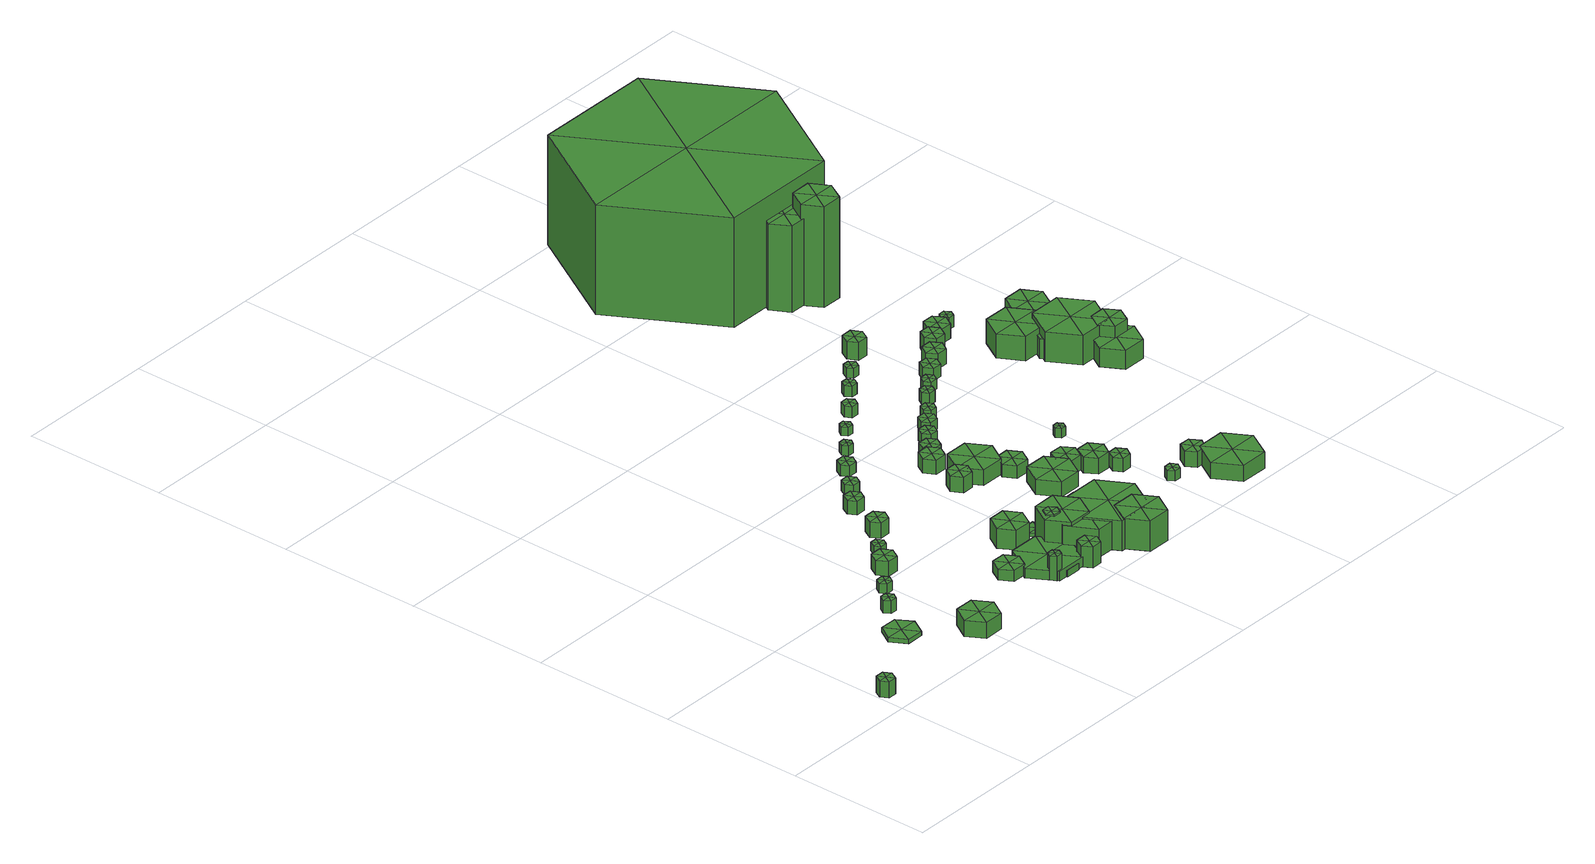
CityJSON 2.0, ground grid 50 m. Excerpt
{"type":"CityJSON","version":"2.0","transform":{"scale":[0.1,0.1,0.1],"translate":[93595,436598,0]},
"CityObjects":{
"tree1":{"type":"SolitaryVegetationObject","attributes":{"Point Count":1112,"Average Intensity":0,"Average Number of Returns":3.31},"geometry":[{"type":"MultiSurface","lod":"1","boundaries":[[[0,1,2]],[[0,2,3]],[[0,3,4]],[[0,4,5]],[[0,5,6]],[[0,6,1]],[[1,7,8,2]],[[2,8,9,3]],[[3,9,10,4]],[[4,10,11,5]],[[5,11,12,6]],[[6,12,7,1]],[[13,8,7]],[[13,9,8]],[[13,10,9]],[[13,11,10]],[[13,12,11]],[[13,7,12]]]}]},
"tree2":{"type":"SolitaryVegetationObject","attributes":{"Point Count":67,"Average Intensity":0,"Average Number of Returns":1.93},"geometry":[{"type":"MultiSurface","lod":"1","boundaries":[[[14,15,16]],[[14,16,17]],[[14,17,18]],[[14,18,19]],[[14,19,20]],[[14,20,15]],[[15,21,22,16]],[[16,22,23,17]],[[17,23,24,18]],[[18,24,25,19]],[[19,25,26,20]],[[20,26,21,15]],[[27,22,21]],[[27,23,22]],[[27,24,23]],[[27,25,24]],[[27,26,25]],[[27,21,26]]]}]},
"tree3":{"type":"SolitaryVegetationObject","attributes":{"Point Count":497,"Average Intensity":0,"Average Number of Returns":3.85},"geometry":[{"type":"MultiSurface","lod":"1","boundaries":[[[28,29,30]],[[28,30,31]],[[28,31,32]],[[28,32,33]],[[28,33,34]],[[28,34,29]],[[29,35,36,30]],[[30,36,37,31]],[[31,37,38,32]],[[32,38,39,33]],[[33,39,40,34]],[[34,40,35,29]],[[41,36,35]],[[41,37,36]],[[41,38,37]],[[41,39,38]],[[41,40,39]],[[41,35,40]]]}]},
"tree4":{"type":"SolitaryVegetationObject","attributes":{"Point Count":2396,"Average Intensity":0,"Average Number of Returns":3.2},"geometry":[{"type":"MultiSurface","lod":"1","boundaries":[[[42,43,44]],[[42,44,45]],[[42,45,46]],[[42,46,47]],[[42,47,48]],[[42,48,43]],[[43,49,50,44]],[[44,50,51,45]],[[45,51,52,46]],[[46,52,53,47]],[[47,53,54,48]],[[48,54,49,43]],[[55,50,49]],[[55,51,50]],[[55,52,51]],[[55,53,52]],[[55,54,53]],[[55,49,54]]]}]},
"tree5":{"type":"SolitaryVegetationObject","attributes":{"Point Count":459,"Average Intensity":0,"Average Number of Returns":3.9},"geometry":[{"type":"MultiSurface","lod":"1","boundaries":[[[56,57,58]],[[56,58,59]],[[56,59,60]],[[56,60,61]],[[56,61,62]],[[56,62,57]],[[57,63,64,58]],[[58,64,65,59]],[[59,65,66,60]],[[60,66,67,61]],[[61,67,68,62]],[[62,68,63,57]],[[69,64,63]],[[69,65,64]],[[69,66,65]],[[69,67,66]],[[69,68,67]],[[69,63,68]]]}]},
"tree6":{"type":"SolitaryVegetationObject","attributes":{"Point Count":1476,"Average Intensity":0,"Average Number of Returns":3.89},"geometry":[{"type":"MultiSurface","lod":"1","boundaries":[[[70,71,72]],[[70,72,73]],[[70,73,74]],[[70,74,75]],[[70,75,76]],[[70,76,71]],[[71,77,78,72]],[[72,78,79,73]],[[73,79,80,74]],[[74,80,81,75]],[[75,81,82,76]],[[76,82,77,71]],[[83,78,77]],[[83,79,78]],[[83,80,79]],[[83,81,80]],[[83,82,81]],[[83,77,82]]]}]},
"tree7":{"type":"SolitaryVegetationObject","attributes":{"Point Count":350,"Average Intensity":0,"Average Number of Returns":3.89},"geometry":[{"type":"MultiSurface","lod":"1","boundaries":[[[84,85,86]],[[84,86,87]],[[84,87,88]],[[84,88,89]],[[84,89,90]],[[84,90,85]],[[85,91,92,86]],[[86,92,93,87]],[[87,93,94,88]],[[88,94,95,89]],[[89,95,96,90]],[[90,96,91,85]],[[97,92,91]],[[97,93,92]],[[97,94,93]],[[97,95,94]],[[97,96,95]],[[97,91,96]]]}]},
"tree8":{"type":"SolitaryVegetationObject","attributes":{"Point Count":656,"Average Intensity":0,"Average Number of Returns":1.56},"geometry":[{"type":"MultiSurface","lod":"1","boundaries":[[[98,99,100]],[[98,100,101]],[[98,101,102]],[[98,102,103]],[[98,103,104]],[[98,104,99]],[[99,105,106,100]],[[100,106,107,101]],[[101,107,108,102]],[[102,108,109,103]],[[103,109,110,104]],[[104,110,105,99]],[[111,106,105]],[[111,107,106]],[[111,108,107]],[[111,109,108]],[[111,110,109]],[[111,105,110]]]}]},
"tree9":{"type":"SolitaryVegetationObject","attributes":{"Point Count":64,"Average Intensity":0,"Average Number of Returns":2.29},"geometry":[{"type":"MultiSurface","lod":"1","boundaries":[[[112,113,114]],[[112,114,115]],[[112,115,116]],[[112,116,117]],[[112,117,118]],[[112,118,113]],[[113,119,120,114]],[[114,120,121,115]],[[115,121,122,116]],[[116,122,123,117]],[[117,123,124,118]],[[118,124,119,113]],[[125,120,119]],[[125,121,120]],[[125,122,121]],[[125,123,122]],[[125,124,123]],[[125,119,124]]]}]},
"tree10":{"type":"SolitaryVegetationObject","attributes":{"Point Count":1413,"Average Intensity":0,"Average Number of Returns":4.43},"geometry":[{"type":"MultiSurface","lod":"1","boundaries":[[[126,127,128]],[[126,128,129]],[[126,129,130]],[[126,130,131]],[[126,131,132]],[[126,132,127]],[[127,133,134,128]],[[128,134,135,129]],[[129,135,136,130]],[[130,136,137,131]],[[131,137,138,132]],[[132,138,133,127]],[[139,134,133]],[[139,135,134]],[[139,136,135]],[[139,137,136]],[[139,138,137]],[[139,133,138]]]}]},
"tree11":{"type":"SolitaryVegetationObject","attributes":{"Point Count":411,"Average Intensity":0,"Average Number of Returns":2.64},"geometry":[{"type":"MultiSurface","lod":"1","boundaries":[[[140,141,142]],[[140,142,143]],[[140,143,144]],[[140,144,145]],[[140,145,146]],[[140,146,141]],[[141,147,148,142]],[[142,148,149,143]],[[143,149,150,144]],[[144,150,151,145]],[[145,151,152,146]],[[146,152,147,141]],[[153,148,147]],[[153,149,148]],[[153,150,149]],[[153,151,150]],[[153,152,151]],[[153,147,152]]]}]},
"tree12":{"type":"SolitaryVegetationObject","attributes":{"Point Count":3363,"Average Intensity":0,"Average Number of Returns":2.24},"geometry":[{"type":"MultiSurface","lod":"1","boundaries":[[[154,155,156]],[[154,156,157]],[[154,157,158]],[[154,158,159]],[[154,159,160]],[[154,160,155]],[[155,161,162,156]],[[156,162,163,157]],[[157,163,164,158]],[[158,164,165,159]],[[159,165,166,160]],[[160,166,161,155]],[[167,162,161]],[[167,163,162]],[[167,164,163]],[[167,165,164]],[[167,166,165]],[[167,161,166]]]}]},
"tree13":{"type":"SolitaryVegetationObject","attributes":{"Point Count":1049,"Average Intensity":0,"Average Number of Returns":4.39},"geometry":[{"type":"MultiSurface","lod":"1","boundaries":[[[168,169,170]],[[168,170,171]],[[168,171,172]],[[168,172,173]],[[168,173,174]],[[168,174,169]],[[169,175,176,170]],[[170,176,177,171]],[[171,177,178,172]],[[172,178,179,173]],[[173,179,180,174]],[[174,180,175,169]],[[181,176,175]],[[181,177,176]],[[181,178,177]],[[181,179,178]],[[181,180,179]],[[181,175,180]]]}]},
"tree14":{"type":"SolitaryVegetationObject","attributes":{"Point Count":719,"Average Intensity":0,"Average Number of Returns":3.58},"geometry":[{"type":"MultiSurface","lod":"1","boundaries":[[[182,183,184]],[[182,184,185]],[[182,185,186]],[[182,186,187]],[[182,187,188]],[[182,188,183]],[[183,189,190,184]],[[184,190,191,185]],[[185,191,192,186]],[[186,192,193,187]],[[187,193,194,188]],[[188,194,189,183]],[[195,190,189]],[[195,191,190]],[[195,192,191]],[[195,193,192]],[[195,194,193]],[[195,189,194]]]}]},
"tree15":{"type":"SolitaryVegetationObject","attributes":{"Point Count":662,"Average Intensity":0,"Average Number of Returns":3.85},"geometry":[{"type":"MultiSurface","lod":"1","boundaries":[[[196,197,198]],[[196,198,199]],[[196,199,200]],[[196,200,201]],[[196,201,202]],[[196,202,197]],[[197,203,204,198]],[[198,204,205,199]],[[199,205,206,200]],[[200,206,207,201]],[[201,207,208,202]],[[202,208,203,197]],[[209,204,203]],[[209,205,204]],[[209,206,205]],[[209,207,206]],[[209,208,207]],[[209,203,208]]]}]},
"tree16":{"type":"SolitaryVegetationObject","attributes":{"Point Count":353,"Average Intensity":0,"Average Number of Returns":3.52},"geometry":[{"type":"MultiSurface","lod":"1","boundaries":[[[210,211,212]],[[210,212,213]],[[210,213,214]],[[210,214,215]],[[210,215,216]],[[210,216,211]],[[211,217,218,212]],[[212,218,219,213]],[[213,219,220,214]],[[214,220,221,215]],[[215,221,222,216]],[[216,222,217,211]],[[223,218,217]],[[223,219,218]],[[223,220,219]],[[223,221,220]],[[223,222,221]],[[223,217,222]]]}]},
"tree17":{"type":"SolitaryVegetationObject","attributes":{"Point Count":1168,"Average Intensity":0,"Average Number of Returns":3.65},"geometry":[{"type":"MultiSurface","lod":"1","boundaries":[[[224,225,226]],[[224,226,227]],[[224,227,228]],[[224,228,229]],[[224,229,230]],[[224,230,225]],[[225,231,232,226]],[[226,232,233,227]],[[227,233,234,228]],[[228,234,235,229]],[[229,235,236,230]],[[230,236,231,225]],[[237,232,231]],[[237,233,232]],[[237,234,233]],[[237,235,234]],[[237,236,235]],[[237,231,236]]]}]},
"tree18":{"type":"SolitaryVegetationObject","attributes":{"Point Count":450,"Average Intensity":0,"Average Number of Returns":3.97},"geometry":[{"type":"MultiSurface","lod":"1","boundaries":[[[238,239,240]],[[238,240,241]],[[238,241,242]],[[238,242,243]],[[238,243,244]],[[238,244,239]],[[239,245,246,240]],[[240,246,247,241]],[[241,247,248,242]],[[242,248,249,243]],[[243,249,250,244]],[[244,250,245,239]],[[251,246,245]],[[251,247,246]],[[251,248,247]],[[251,249,248]],[[251,250,249]],[[251,245,250]]]}]},
"tree19":{"type":"SolitaryVegetationObject","attributes":{"Point Count":216,"Average Intensity":0,"Average Number of Returns":3.62},"geometry":[{"type":"MultiSurface","lod":"1","boundaries":[[[252,253,254]],[[252,254,255]],[[252,255,256]],[[252,256,257]],[[252,257,258]],[[252,258,253]],[[253,259,260,254]],[[254,260,261,255]],[[255,261,262,256]],[[256,262,263,257]],[[257,263,264,258]],[[258,264,259,253]],[[265,260,259]],[[265,261,260]],[[265,262,261]],[[265,263,262]],[[265,264,263]],[[265,259,264]]]}]},
"tree20":{"type":"SolitaryVegetationObject","attributes":{"Point Count":6851,"Average Intensity":0,"Average Number of Returns":3.72},"geometry":[{"type":"MultiSurface","lod":"1","boundaries":[[[266,267,268]],[[266,268,269]],[[266,269,270]],[[266,270,271]],[[266,271,272]],[[266,272,267]],[[267,273,274,268]],[[268,274,275,269]],[[269,275,276,270]],[[270,276,277,271]],[[271,277,278,272]],[[272,278,273,267]],[[279,274,273]],[[279,275,274]],[[279,276,275]],[[279,277,276]],[[279,278,277]],[[279,273,278]]]}]},
"tree21":{"type":"SolitaryVegetationObject","attributes":{"Point Count":492,"Average Intensity":0,"Average Number of Returns":3.77},"geometry":[{"type":"MultiSurface","lod":"1","boundaries":[[[280,281,282]],[[280,282,283]],[[280,283,284]],[[280,284,285]],[[280,285,286]],[[280,286,281]],[[281,287,288,282]],[[282,288,289,283]],[[283,289,290,284]],[[284,290,291,285]],[[285,291,292,286]],[[286,292,287,281]],[[293,288,287]],[[293,289,288]],[[293,290,289]],[[293,291,290]],[[293,292,291]],[[293,287,292]]]}]},
"tree22":{"type":"SolitaryVegetationObject","attributes":{"Point Count":7555,"Average Intensity":0,"Average Number of Returns":3.65},"geometry":[{"type":"MultiSurface","lod":"1","boundaries":[[[294,295,296]],[[294,296,297]],[[294,297,298]],[[294,298,299]],[[294,299,300]],[[294,300,295]],[[295,301,302,296]],[[296,302,303,297]],[[297,303,304,298]],[[298,304,305,299]],[[299,305,306,300]],[[300,306,301,295]],[[307,302,301]],[[307,303,302]],[[307,304,303]],[[307,305,304]],[[307,306,305]],[[307,301,306]]]}]},
"tree23":{"type":"SolitaryVegetationObject","attributes":{"Point Count":2879,"Average Intensity":0,"Average Number of Returns":3.68},"geometry":[{"type":"MultiSurface","lod":"1","boundaries":[[[308,309,310]],[[308,310,311]],[[308,311,312]],[[308,312,313]],[[308,313,314]],[[308,314,309]],[[309,315,316,310]],[[310,316,317,311]],[[311,317,318,312]],[[312,318,319,313]],[[313,319,320,314]],[[314,320,315,309]],[[321,316,315]],[[321,317,316]],[[321,318,317]],[[321,319,318]],[[321,320,319]],[[321,315,320]]]}]},
"tree24":{"type":"SolitaryVegetationObject","attributes":{"Point Count":1387,"Average Intensity":0,"Average Number of Returns":4.26},"geometry":[{"type":"MultiSurface","lod":"1","boundaries":[[[322,323,324]],[[322,324,325]],[[322,325,326]],[[322,326,327]],[[322,327,328]],[[322,328,323]],[[323,329,330,324]],[[324,330,331,325]],[[325,331,332,326]],[[326,332,333,327]],[[327,333,334,328]],[[328,334,329,323]],[[335,330,329]],[[335,331,330]],[[335,332,331]],[[335,333,332]],[[335,334,333]],[[335,329,334]]]}]},
"tree25":{"type":"SolitaryVegetationObject","attributes":{"Point Count":787,"Average Intensity":0,"Average Number of Returns":3.22},"geometry":[{"type":"MultiSurface","lod":"1","boundaries":[[[336,337,338]],[[336,338,339]],[[336,339,340]],[[336,340,341]],[[336,341,342]],[[336,342,337]],[[337,343,344,338]],[[338,344,345,339]],[[339,345,346,340]],[[340,346,347,341]],[[341,347,348,342]],[[342,348,343,337]],[[349,344,343]],[[349,345,344]],[[349,346,345]],[[349,347,346]],[[349,348,347]],[[349,343,348]]]}]},
"tree26":{"type":"SolitaryVegetationObject","attributes":{"Point Count":245,"Average Intensity":0,"Average Number of Returns":3.85},"geometry":[{"type":"MultiSurface","lod":"1","boundaries":[[[350,351,352]],[[350,352,353]],[[350,353,354]],[[350,354,355]],[[350,355,356]],[[350,356,351]],[[351,357,358,352]],[[352,358,359,353]],[[353,359,360,354]],[[354,360,361,355]],[[355,361,362,356]],[[356,362,357,351]],[[363,358,357]],[[363,359,358]],[[363,360,359]],[[363,361,360]],[[363,362,361]],[[363,357,362]]]}]},
"tree27":{"type":"SolitaryVegetationObject","attributes":{"Point Count":1218,"Average Intensity":0,"Average Number of Returns":4.29},"geometry":[{"type":"MultiSurface","lod":"1","boundaries":[[[364,365,366]],[[364,366,367]],[[364,367,368]],[[364,368,369]],[[364,369,370]],[[364,370,365]],[[365,371,372,366]],[[366,372,373,367]],[[367,373,374,368]],[[368,374,375,369]],[[369,375,376,370]],[[370,376,371,365]],[[377,372,371]],[[377,373,372]],[[377,374,373]],[[377,375,374]],[[377,376,375]],[[377,371,376]]]}]},
"tree28":{"type":"SolitaryVegetationObject","attributes":{"Point Count":2615,"Average Intensity":0,"Average Number of Returns":4.06},"geometry":[{"type":"MultiSurface","lod":"1","boundaries":[[[378,379,380]],[[378,380,381]],[[378,381,382]],[[378,382,383]],[[378,383,384]],[[378,384,379]],[[379,385,386,380]],[[380,386,387,381]],[[381,387,388,382]],[[382,388,389,383]],[[383,389,390,384]],[[384,390,385,379]],[[391,386,385]],[[391,387,386]],[[391,388,387]],[[391,389,388]],[[391,390,389]],[[391,385,390]]]}]},
"tree29":{"type":"SolitaryVegetationObject","attributes":{"Point Count":2445,"Average Intensity":0,"Average Number of Returns":4.18},"geometry":[{"type":"MultiSurface","lod":"1","boundaries":[[[392,393,394]],[[392,394,395]],[[392,395,396]],[[392,396,397]],[[392,397,398]],[[392,398,393]],[[393,399,400,394]],[[394,400,401,395]],[[395,401,402,396]],[[396,402,403,397]],[[397,403,404,398]],[[398,404,399,393]],[[405,400,399]],[[405,401,400]],[[405,402,401]],[[405,403,402]],[[405,404,403]],[[405,399,404]]]}]},
"tree30":{"type":"SolitaryVegetationObject","attributes":{"Point Count":725,"Average Intensity":0,"Average Number of Returns":4.19},"geometry":[{"type":"MultiSurface","lod":"1","boundaries":[[[406,407,408]],[[406,408,409]],[[406,409,410]],[[406,410,411]],[[406,411,412]],[[406,412,407]],[[407,413,414,408]],[[408,414,415,409]],[[409,415,416,410]],[[410,416,417,411]],[[411,417,418,412]],[[412,418,413,407]],[[419,414,413]],[[419,415,414]],[[419,416,415]],[[419,417,416]],[[419,418,417]],[[419,413,418]]]}]},
"tree31":{"type":"SolitaryVegetationObject","attributes":{"Point Count":1167,"Average Intensity":0,"Average Number of Returns":3.99},"geometry":[{"type":"MultiSurface","lod":"1","boundaries":[[[420,421,422]],[[420,422,423]],[[420,423,424]],[[420,424,425]],[[420,425,426]],[[420,426,421]],[[421,427,428,422]],[[422,428,429,423]],[[423,429,430,424]],[[424,430,431,425]],[[425,431,432,426]],[[426,432,427,421]],[[433,428,427]],[[433,429,428]],[[433,430,429]],[[433,431,430]],[[433,432,431]],[[433,427,432]]]}]},
"tree32":{"type":"SolitaryVegetationObject","attributes":{"Point Count":247,"Average Intensity":0,"Average Number of Returns":3.9},"geometry":[{"type":"MultiSurface","lod":"1","boundaries":[[[434,435,436]],[[434,436,437]],[[434,437,438]],[[434,438,439]],[[434,439,440]],[[434,440,435]],[[435,441,442,436]],[[436,442,443,437]],[[437,443,444,438]],[[438,444,445,439]],[[439,445,446,440]],[[440,446,441,435]],[[447,442,441]],[[447,443,442]],[[447,444,443]],[[447,445,444]],[[447,446,445]],[[447,441,446]]]}]},
"tree33":{"type":"SolitaryVegetationObject","attributes":{"Point Count":470,"Average Intensity":0,"Average Number of Returns":4.21},"geometry":[{"type":"MultiSurface","lod":"1","boundaries":[[[448,449,450]],[[448,450,451]],[[448,451,452]],[[448,452,453]],[[448,453,454]],[[448,454,449]],[[449,455,456,450]],[[450,456,457,451]],[[451,457,458,452]],[[452,458,459,453]],[[453,459,460,454]],[[454,460,455,449]],[[461,456,455]],[[461,457,456]],[[461,458,457]],[[461,459,458]],[[461,460,459]],[[461,455,460]]]}]},
"tree34":{"type":"SolitaryVegetationObject","attributes":{"Point Count":1209,"Average Intensity":0,"Average Number of Returns":3.99},"geometry":[{"type":"MultiSurface","lod":"1","boundaries":[[[462,463,464]],[[462,464,465]],[[462,465,466]],[[462,466,467]],[[462,467,468]],[[462,468,463]],[[463,469,470,464]],[[464,470,471,465]],[[465,471,472,466]],[[466,472,473,467]],[[467,473,474,468]],[[468,474,469,463]],[[475,470,469]],[[475,471,470]],[[475,472,471]],[[475,473,472]],[[475,474,473]],[[475,469,474]]]}]},
"tree35":{"type":"SolitaryVegetationObject","attributes":{"Point Count":293,"Average Intensity":0,"Average Number of Returns":3.76},"geometry":[{"type":"MultiSurface","lod":"1","boundaries":[[[476,477,478]],[[476,478,479]],[[476,479,480]],[[476,480,481]],[[476,481,482]],[[476,482,477]],[[477,483,484,478]],[[478,484,485,479]],[[479,485,486,480]],[[480,486,487,481]],[[481,487,488,482]],[[482,488,483,477]],[[489,484,483]],[[489,485,484]],[[489,486,485]],[[489,487,486]],[[489,488,487]],[[489,483,488]]]}]},
"tree36":{"type":"SolitaryVegetationObject","attributes":{"Point Count":1361,"Average Intensity":0,"Average Number of Returns":4.07},"geometry":[{"type":"MultiSurface","lod":"1","boundaries":[[[490,491,492]],[[490,492,493]],[[490,493,494]],[[490,494,495]],[[490,495,496]],[[490,496,491]],[[491,497,498,492]],[[492,498,499,493]],[[493,499,500,494]],[[494,500,501,495]],[[495,501,502,496]],[[496,502,497,491]],[[503,498,497]],[[503,499,498]],[[503,500,499]],[[503,501,500]],[[503,502,501]],[[503,497,502]]]}]},
"tree37":{"type":"SolitaryVegetationObject","attributes":{"Point Count":350,"Average Intensity":0,"Average Number of Returns":4.05},"geometry":[{"type":"MultiSurface","lod":"1","boundaries":[[[504,505,506]],[[504,506,507]],[[504,507,508]],[[504,508,509]],[[504,509,510]],[[504,510,505]],[[505,511,512,506]],[[506,512,513,507]],[[507,513,514,508]],[[508,514,515,509]],[[509,515,516,510]],[[510,516,511,505]],[[517,512,511]],[[517,513,512]],[[517,514,513]],[[517,515,514]],[[517,516,515]],[[517,511,516]]]}]},
"tree38":{"type":"SolitaryVegetationObject","attributes":{"Point Count":718,"Average Intensity":0,"Average Number of Returns":3.95},"geometry":[{"type":"MultiSurface","lod":"1","boundaries":[[[518,519,520]],[[518,520,521]],[[518,521,522]],[[518,522,523]],[[518,523,524]],[[518,524,519]],[[519,525,526,520]],[[520,526,527,521]],[[521,527,528,522]],[[522,528,529,523]],[[523,529,530,524]],[[524,530,525,519]],[[531,526,525]],[[531,527,526]],[[531,528,527]],[[531,529,528]],[[531,530,529]],[[531,525,530]]]}]},
"tree39":{"type":"SolitaryVegetationObject","attributes":{"Point Count":509,"Average Intensity":0,"Average Number of Returns":3.12},"geometry":[{"type":"MultiSurface","lod":"1","boundaries":[[[532,533,534]],[[532,534,535]],[[532,535,536]],[[532,536,537]],[[532,537,538]],[[532,538,533]],[[533,539,540,534]],[[534,540,541,535]],[[535,541,542,536]],[[536,542,543,537]],[[537,543,544,538]],[[538,544,539,533]],[[545,540,539]],[[545,541,540]],[[545,542,541]],[[545,543,542]],[[545,544,543]],[[545,539,544]]]}]},
"tree40":{"type":"SolitaryVegetationObject","attributes":{"Point Count":260,"Average Intensity":0,"Average Number of Returns":4.21},"geometry":[{"type":"MultiSurface","lod":"1","boundaries":[[[546,547,548]],[[546,548,549]],[[546,549,550]],[[546,550,551]],[[546,551,552]],[[546,552,547]],[[547,553,554,548]],[[548,554,555,549]],[[549,555,556,550]],[[550,556,557,551]],[[551,557,558,552]],[[552,558,553,547]],[[559,554,553]],[[559,555,554]],[[559,556,555]],[[559,557,556]],[[559,558,557]],[[559,553,558]]]}]},
"tree41":{"type":"SolitaryVegetationObject","attributes":{"Point Count":380,"Average Intensity":0,"Average Number of Returns":3.94},"geometry":[{"type":"MultiSurface","lod":"1","boundaries":[[[560,561,562]],[[560,562,563]],[[560,563,564]],[[560,564,565]],[[560,565,566]],[[560,566,561]],[[561,567,568,562]],[[562,568,569,563]],[[563,569,570,564]],[[564,570,571,565]],[[565,571,572,566]],[[566,572,567,561]],[[573,568,567]],[[573,569,568]],[[573,570,569]],[[573,571,570]],[[573,572,571]],[[573,567,572]]]}]},
"tree42":{"type":"SolitaryVegetationObject","attributes":{"Point Count":104,"Average Intensity":0,"Average Number of Returns":3.21},"geometry":[{"type":"MultiSurface","lod":"1","boundaries":[[[574,575,576]],[[574,576,577]],[[574,577,578]],[[574,578,579]],[[574,579,580]],[[574,580,575]],[[575,581,582,576]],[[576,582,583,577]],[[577,583,584,578]],[[578,584,585,579]],[[579,585,586,580]],[[580,586,581,575]],[[587,582,581]],[[587,583,582]],[[587,584,583]],[[587,585,584]],[[587,586,585]],[[587,581,586]]]}]},
"tree43":{"type":"SolitaryVegetationObject","attributes":{"Point Count":339,"Average Intensity":0,"Average Number of Returns":4.21},"geometry":[{"type":"MultiSurface","lod":"1","boundaries":[[[588,589,590]],[[588,590,591]],[[588,591,592]],[[588,592,593]],[[588,593,594]],[[588,594,589]],[[589,595,596,590]],[[590,596,597,591]],[[591,597,598,592]],[[592,598,599,593]],[[593,599,600,594]],[[594,600,595,589]],[[601,596,595]],[[601,597,596]],[[601,598,597]],[[601,599,598]],[[601,600,599]],[[601,595,600]]]}]},
"tree44":{"type":"SolitaryVegetationObject","attributes":{"Point Count":2036,"Average Intensity":0,"Average Number of Returns":3.96},"geometry":[{"type":"MultiSurface","lod":"1","boundaries":[[[602,603,604]],[[602,604,605]],[[602,605,606]],[[602,606,607]],[[602,607,608]],[[602,608,603]],[[603,609,610,604]],[[604,610,611,605]],[[605,611,612,606]],[[606,612,613,607]],[[607,613,614,608]],[[608,614,609,603]],[[615,610,609]],[[615,611,610]],[[615,612,611]],[[615,613,612]],[[615,614,613]],[[615,609,614]]]}]},
"tree45":{"type":"SolitaryVegetationObject","attributes":{"Point Count":8819,"Average Intensity":0,"Average Number of Returns":3.9},"geometry":[{"type":"MultiSurface","lod":"1","boundaries":[[[616,617,618]],[[616,618,619]],[[616,619,620]],[[616,620,621]],[[616,621,622]],[[616,622,617]],[[617,623,624,618]],[[618,624,625,619]],[[619,625,626,620]],[[620,626,627,621]],[[621,627,628,622]],[[622,628,623,617]],[[629,624,623]],[[629,625,624]],[[629,626,625]],[[629,627,626]],[[629,628,627]],[[629,623,628]]]}]},
"tree46":{"type":"SolitaryVegetationObject","attributes":{"Point Count":355,"Average Intensity":0,"Average Number of Returns":3.95},"geometry":[{"type":"MultiSurface","lod":"1","boundaries":[[[630,631,632]],[[630,632,633]],[[630,633,634]],[[630,634,635]],[[630,635,636]],[[630,636,631]],[[631,637,638,632]],[[632,638,639,633]],[[633,639,640,634]],[[634,640,641,635]],[[635,641,642,636]],[[636,642,637,631]],[[643,638,637]],[[643,639,638]],[[643,640,639]],[[643,641,640]],[[643,642,641]],[[643,637,642]]]}]},
"tree47":{"type":"SolitaryVegetationObject","attributes":{"Point Count":313,"Average Intensity":0,"Average Number of Returns":4},"geometry":[{"type":"MultiSurface","lod":"1","boundaries":[[[644,645,646]],[[644,646,647]],[[644,647,648]],[[644,648,649]],[[644,649,650]],[[644,650,645]],[[645,651,652,646]],[[646,652,653,647]],[[647,653,654,648]],[[648,654,655,649]],[[649,655,656,650]],[[650,656,651,645]],[[657,652,651]],[[657,653,652]],[[657,654,653]],[[657,655,654]],[[657,656,655]],[[657,651,656]]]}]},
"tree48":{"type":"SolitaryVegetationObject","attributes":{"Point Count":505,"Average Intensity":0,"Average Number of Returns":4.23},"geometry":[{"type":"MultiSurface","lod":"1","boundaries":[[[658,659,660]],[[658,660,661]],[[658,661,662]],[[658,662,663]],[[658,663,664]],[[658,664,659]],[[659,665,666,660]],[[660,666,667,661]],[[661,667,668,662]],[[662,668,669,663]],[[663,669,670,664]],[[664,670,665,659]],[[671,666,665]],[[671,667,666]],[[671,668,667]],[[671,669,668]],[[671,670,669]],[[671,665,670]]]}]},
"tree49":{"type":"SolitaryVegetationObject","attributes":{"Point Count":1260,"Average Intensity":0,"Average Number of Returns":4.42},"geometry":[{"type":"MultiSurface","lod":"1","boundaries":[[[672,673,674]],[[672,674,675]],[[672,675,676]],[[672,676,677]],[[672,677,678]],[[672,678,673]],[[673,679,680,674]],[[674,680,681,675]],[[675,681,682,676]],[[676,682,683,677]],[[677,683,684,678]],[[678,684,679,673]],[[685,680,679]],[[685,681,680]],[[685,682,681]],[[685,683,682]],[[685,684,683]],[[685,679,684]]]}]},
"tree50":{"type":"SolitaryVegetationObject","attributes":{"Point Count":1112,"Average Intensity":0,"Average Number of Returns":4.14},"geometry":[{"type":"MultiSurface","lod":"1","boundaries":[[[686,687,688]],[[686,688,689]],[[686,689,690]],[[686,690,691]],[[686,691,692]],[[686,692,687]],[[687,693,694,688]],[[688,694,695,689]],[[689,695,696,690]],[[690,696,697,691]],[[691,697,698,692]],[[692,698,693,687]],[[699,694,693]],[[699,695,694]],[[699,696,695]],[[699,697,696]],[[699,698,697]],[[699,693,698]]]}]},
"tree51":{"type":"SolitaryVegetationObject","attributes":{"Point Count":1028,"Average Intensity":0,"Average Number of Returns":4.28},"geometry":[{"type":"MultiSurface","lod":"1","boundaries":[[[700,701,702]],[[700,702,703]],[[700,703,704]],[[700,704,705]],[[700,705,706]],[[700,706,701]],[[701,707,708,702]],[[702,708,709,703]],[[703,709,710,704]],[[704,710,711,705]],[[705,711,712,706]],[[706,712,707,701]],[[713,708,707]],[[713,709,708]],[[713,710,709]],[[713,711,710]],[[713,712,711]],[[713,707,712]]]}]},
"tree52":{"type":"SolitaryVegetationObject","attributes":{"Point Count":1014,"Average Intensity":0,"Average Number of Returns":4.28},"geometry":[{"type":"MultiSurface","lod":"1","boundaries":[[[714,715,716]],[[714,716,717]],[[714,717,718]],[[714,718,719]],[[714,719,720]],[[714,720,715]],[[715,721,722,716]],[[716,722,723,717]],[[717,723,724,718]],[[718,724,725,719]],[[719,725,726,720]],[[720,726,721,715]],[[727,722,721]],[[727,723,722]],[[727,724,723]],[[727,725,724]],[[727,726,725]],[[727,721,726]]]}]},
"tree53":{"type":"SolitaryVegetationObject","attributes":{"Point Count":565,"Average Intensity":0,"Average Number of Returns":2.01},"geometry":[{"type":"MultiSurface","lod":"1","boundaries":[[[728,729,730]],[[728,730,731]],[[728,731,732]],[[728,732,733]],[[728,733,734]],[[728,734,729]],[[729,735,736,730]],[[730,736,737,731]],[[731,737,738,732]],[[732,738,739,733]],[[733,739,740,734]],[[734,740,735,729]],[[741,736,735]],[[741,737,736]],[[741,738,737]],[[741,739,738]],[[741,740,739]],[[741,735,740]]]}]},
"tree54":{"type":"SolitaryVegetationObject","attributes":{"Point Count":5178,"Average Intensity":0,"Average Number of Returns":4.08},"geometry":[{"type":"MultiSurface","lod":"1","boundaries":[[[742,743,744]],[[742,744,745]],[[742,745,746]],[[742,746,747]],[[742,747,748]],[[742,748,743]],[[743,749,750,744]],[[744,750,751,745]],[[745,751,752,746]],[[746,752,753,747]],[[747,753,754,748]],[[748,754,749,743]],[[755,750,749]],[[755,751,750]],[[755,752,751]],[[755,753,752]],[[755,754,753]],[[755,749,754]]]}]},
"tree55":{"type":"SolitaryVegetationObject","attributes":{"Point Count":1042,"Average Intensity":0,"Average Number of Returns":4.3},"geometry":[{"type":"MultiSurface","lod":"1","boundaries":[[[756,757,758]],[[756,758,759]],[[756,759,760]],[[756,760,761]],[[756,761,762]],[[756,762,757]],[[757,763,764,758]],[[758,764,765,759]],[[759,765,766,760]],[[760,766,767,761]],[[761,767,768,762]],[[762,768,763,757]],[[769,764,763]],[[769,765,764]],[[769,766,765]],[[769,767,766]],[[769,768,767]],[[769,763,768]]]}]},
"tree56":{"type":"SolitaryVegetationObject","attributes":{"Point Count":230,"Average Intensity":0,"Average Number of Returns":1.5},"geometry":[{"type":"MultiSurface","lod":"1","boundaries":[[[770,771,772]],[[770,772,773]],[[770,773,774]],[[770,774,775]],[[770,775,776]],[[770,776,771]],[[771,777,778,772]],[[772,778,779,773]],[[773,779,780,774]],[[774,780,781,775]],[[775,781,782,776]],[[776,782,777,771]],[[783,778,777]],[[783,779,778]],[[783,780,779]],[[783,781,780]],[[783,782,781]],[[783,777,782]]]}]},
"tree57":{"type":"SolitaryVegetationObject","attributes":{"Point Count":1423,"Average Intensity":0,"Average Number of Returns":1.58},"geometry":[{"type":"MultiSurface","lod":"1","boundaries":[[[784,785,786]],[[784,786,787]],[[784,787,788]],[[784,788,789]],[[784,789,790]],[[784,790,785]],[[785,791,792,786]],[[786,792,793,787]],[[787,793,794,788]],[[788,794,795,789]],[[789,795,796,790]],[[790,796,791,785]],[[797,792,791]],[[797,793,792]],[[797,794,793]],[[797,795,794]],[[797,796,795]],[[797,791,796]]]}]},
"tree58":{"type":"SolitaryVegetationObject","attributes":{"Point Count":4604,"Average Intensity":0,"Average Number of Returns":4},"geometry":[{"type":"MultiSurface","lod":"1","boundaries":[[[798,799,800]],[[798,800,801]],[[798,801,802]],[[798,802,803]],[[798,803,804]],[[798,804,799]],[[799,805,806,800]],[[800,806,807,801]],[[801,807,808,802]],[[802,808,809,803]],[[803,809,810,804]],[[804,810,805,799]],[[811,806,805]],[[811,807,806]],[[811,808,807]],[[811,809,808]],[[811,810,809]],[[811,805,810]]]}]},
"tree59":{"type":"SolitaryVegetationObject","attributes":{"Point Count":3825,"Average Intensity":0,"Average Number of Returns":1.56},"geometry":[{"type":"MultiSurface","lod":"1","boundaries":[[[812,813,814]],[[812,814,815]],[[812,815,816]],[[812,816,817]],[[812,817,818]],[[812,818,813]],[[813,819,820,814]],[[814,820,821,815]],[[815,821,822,816]],[[816,822,823,817]],[[817,823,824,818]],[[818,824,819,813]],[[825,820,819]],[[825,821,820]],[[825,822,821]],[[825,823,822]],[[825,824,823]],[[825,819,824]]]}]},
"tree60":{"type":"SolitaryVegetationObject","attributes":{"Point Count":1811,"Average Intensity":0,"Average Number of Returns":4.07},"geometry":[{"type":"MultiSurface","lod":"1","boundaries":[[[826,827,828]],[[826,828,829]],[[826,829,830]],[[826,830,831]],[[826,831,832]],[[826,832,827]],[[827,833,834,828]],[[828,834,835,829]],[[829,835,836,830]],[[830,836,837,831]],[[831,837,838,832]],[[832,838,833,827]],[[839,834,833]],[[839,835,834]],[[839,836,835]],[[839,837,836]],[[839,838,837]],[[839,833,838]]]}]},
"tree61":{"type":"SolitaryVegetationObject","attributes":{"Point Count":1176,"Average Intensity":0,"Average Number of Returns":4.25},"geometry":[{"type":"MultiSurface","lod":"1","boundaries":[[[840,841,842]],[[840,842,843]],[[840,843,844]],[[840,844,845]],[[840,845,846]],[[840,846,841]],[[841,847,848,842]],[[842,848,849,843]],[[843,849,850,844]],[[844,850,851,845]],[[845,851,852,846]],[[846,852,847,841]],[[853,848,847]],[[853,849,848]],[[853,850,849]],[[853,851,850]],[[853,852,851]],[[853,847,852]]]}]},
"tree62":{"type":"SolitaryVegetationObject","attributes":{"Point Count":1881,"Average Intensity":0,"Average Number of Returns":3.69},"geometry":[{"type":"MultiSurface","lod":"1","boundaries":[[[854,855,856]],[[854,856,857]],[[854,857,858]],[[854,858,859]],[[854,859,860]],[[854,860,855]],[[855,861,862,856]],[[856,862,863,857]],[[857,863,864,858]],[[858,864,865,859]],[[859,865,866,860]],[[860,866,861,855]],[[867,862,861]],[[867,863,862]],[[867,864,863]],[[867,865,864]],[[867,866,865]],[[867,861,866]]]}]}
},
"vertices":[
[36,94,0],[7,94,0],[21,119,0],[51,119,0],[65,94,0],[51,68,0],[21,68,0],[7,94,58],[21,119,58],[51,119,58],[65,94,58],[51,68,58],[21,68,58],[36,94,58],
[325,275,0],[264,275,0],[295,328,0],[356,328,0],[387,275,0],[356,222,0],[295,222,0],[264,275,15],[295,328,15],[356,328,15],[387,275,15],[356,222,15],[295,222,15],[325,275,15],
[404,392,0],[380,392,0],[392,413,0],[416,413,0],[428,392,0],[416,372,0],[392,372,0],[380,392,45],[392,413,45],[416,413,45],[428,392,45],[416,372,45],[392,372,45],[404,392,45],
[504,120,0],[435,120,0],[470,180,0],[538,180,0],[573,120,0],[538,61,0],[470,61,0],[435,120,56],[470,180,56],[538,180,56],[573,120,56],[538,61,56],[470,61,56],[504,120,56],
[483,474,0],[459,474,0],[471,494,0],[495,494,0],[507,474,0],[495,453,0],[471,453,0],[459,474,35],[471,494,35],[495,494,35],[507,474,35],[495,453,35],[471,453,35],[483,474,35],
[570,548,0],[531,548,0],[550,582,0],[590,582,0],[609,548,0],[590,514,0],[550,514,0],[531,548,52],[550,582,52],[590,582,52],[609,548,52],[590,514,52],[550,514,52],[570,548,52],
[639,628,0],[615,628,0],[627,649,0],[651,649,0],[662,628,0],[651,608,0],[627,608,0],[615,628,30],[627,649,30],[651,649,30],[662,628,30],[651,608,30],[627,608,30],[639,628,30],
[795,248,0],[746,248,0],[771,291,0],[820,291,0],[844,248,0],[820,206,0],[771,206,0],[746,248,38],[771,291,38],[820,291,38],[844,248,38],[820,206,38],[771,206,38],[795,248,38],
[867,128,0],[845,128,0],[856,146,0],[878,146,0],[888,128,0],[878,109,0],[856,109,0],[845,128,86],[856,146,86],[878,146,86],[888,128,86],[878,109,86],[856,109,86],[867,128,86],
[718,700,0],[682,700,0],[700,731,0],[736,731,0],[754,700,0],[736,669,0],[700,669,0],[682,700,55],[700,731,55],[736,731,55],[754,700,55],[736,669,55],[700,669,55],[718,700,55],
[919,145,0],[866,145,0],[893,191,0],[946,191,0],[973,145,0],[946,99,0],[893,99,0],[866,145,23],[893,191,23],[946,191,23],[973,145,23],[946,99,23],[893,99,23],[919,145,23],
[913,195,0],[806,195,0],[860,288,0],[967,288,0],[1020,195,0],[967,102,0],[860,102,0],[806,195,34],[860,288,34],[967,288,34],[1020,195,34],[967,102,34],[860,102,34],[913,195,34],
[772,837,0],[740,837,0],[756,865,0],[788,865,0],[804,837,0],[788,810,0],[756,810,0],[740,837,48],[756,865,48],[788,865,48],[804,837,48],[788,810,48],[756,810,48],[772,837,48],
[1001,105,0],[964,105,0],[982,137,0],[1019,137,0],[1037,105,0],[1019,74,0],[982,74,0],[964,105,74],[982,137,74],[1019,137,74],[1037,105,74],[1019,74,74],[982,74,74],[1001,105,74],
[941,367,0],[881,367,0],[911,419,0],[971,419,0],[1001,367,0],[971,315,0],[911,315,0],[881,367,70],[911,419,70],[971,419,70],[1001,367,70],[971,315,70],[911,315,70],[941,367,70],
[1010,261,0],[983,261,0],[997,285,0],[1023,285,0],[1037,261,0],[1023,238,0],[997,238,0],[983,261,114],[997,285,114],[1023,285,114],[1037,261,114],[1023,238,114],[997,238,114],[1010,261,114],
[1043,246,0],[961,246,0],[1002,318,0],[1084,318,0],[1125,246,0],[1084,175,0],[1002,175,0],[961,246,111],[1002,318,111],[1084,318,111],[1125,246,111],[1084,175,111],[1002,175,111],[1043,246,111],
[845,912,0],[818,912,0],[831,936,0],[859,936,0],[873,912,0],[859,888,0],[831,888,0],[818,912,38],[831,936,38],[859,936,38],[873,912,38],[859,888,38],[831,888,38],[845,912,38],
[1031,335,0],[994,335,0],[1012,367,0],[1049,367,0],[1068,335,0],[1049,303,0],[1012,303,0],[994,335,14],[1012,367,14],[1049,367,14],[1068,335,14],[1049,303,14],[1012,303,14],[1031,335,14],
[1095,195,0],[984,195,0],[1039,292,0],[1151,292,0],[1207,195,0],[1151,98,0],[1039,98,0],[984,195,100],[1039,292,100],[1151,292,100],[1207,195,100],[1151,98,100],[1039,98,100],[1095,195,100],
[923,993,0],[893,993,0],[908,1019,0],[938,1019,0],[953,993,0],[938,968,0],[908,968,0],[893,993,38],[908,1019,38],[938,1019,38],[953,993,38],[938,968,38],[908,968,38],[923,993,38],
[1206,73,0],[1124,73,0],[1165,144,0],[1247,144,0],[1288,73,0],[1247,2,0],[1165,2,0],[1124,73,107],[1165,144,107],[1247,144,107],[1288,73,107],[1247,2,107],[1165,2,107],[1206,73,107],
[1176,177,0],[1051,177,0],[1113,285,0],[1238,285,0],[1300,177,0],[1238,69,0],[1113,69,0],[1051,177,106],[1113,285,106],[1238,285,106],[1300,177,106],[1238,69,106],[1113,69,106],[1176,177,106],
[1078,681,0],[1038,681,0],[1058,715,0],[1098,715,0],[1118,681,0],[1098,646,0],[1058,646,0],[1038,681,55],[1058,715,55],[1098,715,55],[1118,681,55],[1098,646,55],[1058,646,55],[1078,681,55],
[1235,213,0],[1192,213,0],[1214,250,0],[1256,250,0],[1278,213,0],[1256,176,0],[1214,176,0],[1192,213,45],[1214,250,45],[1256,250,45],[1278,213,45],[1256,176,45],[1214,176,45],[1235,213,45],
[1008,1064,0],[986,1064,0],[997,1083,0],[1018,1083,0],[1029,1064,0],[1018,1046,0],[997,1046,0],[986,1064,34],[997,1083,34],[1018,1083,34],[1029,1064,34],[1018,1046,34],[997,1046,34],[1008,1064,34],
[1106,812,0],[1064,812,0],[1085,848,0],[1127,848,0],[1148,812,0],[1127,776,0],[1085,776,0],[1064,812,50],[1085,848,50],[1127,848,50],[1148,812,50],[1127,776,50],[1085,776,50],[1106,812,50],
[1170,698,0],[1088,698,0],[1129,770,0],[1211,770,0],[1253,698,0],[1211,627,0],[1129,627,0],[1088,698,54],[1129,770,54],[1211,770,54],[1253,698,54],[1211,627,54],[1129,627,54],[1170,698,54],
[1268,473,0],[1190,473,0],[1229,541,0],[1308,541,0],[1347,473,0],[1308,405,0],[1229,405,0],[1190,473,53],[1229,541,53],[1308,541,53],[1347,473,53],[1308,405,53],[1229,405,53],[1268,473,53],
[1159,863,0],[1125,863,0],[1142,892,0],[1176,892,0],[1193,863,0],[1176,834,0],[1142,834,0],[1125,863,39],[1142,892,39],[1176,892,39],[1193,863,39],[1176,834,39],[1142,834,39],[1159,863,39],
[1248,615,0],[1201,615,0],[1224,656,0],[1272,656,0],[1296,615,0],[1272,574,0],[1224,574,0],[1201,615,45],[1224,656,45],[1272,656,45],[1296,615,45],[1272,574,45],[1224,574,45],[1248,615,45],
[1092,1137,0],[1071,1137,0],[1082,1155,0],[1102,1155,0],[1112,1137,0],[1102,1119,0],[1082,1119,0],[1071,1137,30],[1082,1155,30],[1102,1155,30],[1112,1137,30],[1102,1119,30],[1082,1119,30],[1092,1137,30],
[1214,917,0],[1185,917,0],[1199,942,0],[1228,942,0],[1242,917,0],[1228,892,0],[1199,892,0],[1185,917,40],[1199,942,40],[1228,942,40],[1242,917,40],[1228,892,40],[1199,892,40],[1214,917,40],
[1361,499,0],[1315,499,0],[1338,538,0],[1383,538,0],[1406,499,0],[1383,459,0],[1338,459,0],[1315,499,53],[1338,538,53],[1383,538,53],[1406,499,53],[1383,459,53],[1338,459,53],[1361,499,53],
[1181,1198,0],[1156,1198,0],[1168,1220,0],[1194,1220,0],[1207,1198,0],[1194,1176,0],[1168,1176,0],[1156,1198,39],[1168,1220,39],[1194,1220,39],[1207,1198,39],[1194,1176,39],[1168,1176,39],[1181,1198,39],
[1424,444,0],[1376,444,0],[1400,486,0],[1448,486,0],[1472,444,0],[1448,403,0],[1400,403,0],[1376,444,56],[1400,486,56],[1448,486,56],[1472,444,56],[1448,403,56],[1400,403,56],[1424,444,56],
[1269,965,0],[1239,965,0],[1254,991,0],[1284,991,0],[1299,965,0],[1284,939,0],[1254,939,0],[1239,965,37],[1254,991,37],[1284,991,37],[1299,965,37],[1284,939,37],[1254,939,37],[1269,965,37],
[1475,383,0],[1442,383,0],[1458,412,0],[1491,412,0],[1508,383,0],[1491,355,0],[1458,355,0],[1442,383,47],[1458,412,47],[1491,412,47],[1508,383,47],[1491,355,47],[1458,355,47],[1475,383,47],
[1530,222,0],[1506,222,0],[1518,242,0],[1542,242,0],[1554,222,0],[1542,201,0],[1518,201,0],[1506,222,36],[1518,242,36],[1542,242,36],[1554,222,36],[1542,201,36],[1518,201,36],[1530,222,36],
[1324,1008,0],[1299,1008,0],[1312,1030,0],[1336,1030,0],[1349,1008,0],[1336,987,0],[1312,987,0],[1299,1008,33],[1312,1030,33],[1336,1030,33],[1349,1008,33],[1336,987,33],[1312,987,33],[1324,1008,33],
[1271,1273,0],[1247,1273,0],[1259,1293,0],[1282,1293,0],[1294,1273,0],[1282,1253,0],[1259,1253,0],[1247,1273,38],[1259,1293,38],[1282,1293,38],[1294,1273,38],[1282,1253,38],[1259,1253,38],[1271,1273,38],
[1495,637,0],[1477,637,0],[1486,653,0],[1504,653,0],[1514,637,0],[1504,620,0],[1486,620,0],[1477,637,33],[1486,653,33],[1504,653,33],[1514,637,33],[1504,620,33],[1486,620,33],[1495,637,33],
[1386,1065,0],[1362,1065,0],[1374,1085,0],[1398,1085,0],[1410,1065,0],[1398,1044,0],[1374,1044,0],[1362,1065,42],[1374,1085,42],[1398,1085,42],[1410,1065,42],[1398,1044,42],[1374,1044,42],[1386,1065,42],
[1641,233,0],[1601,233,0],[1621,268,0],[1660,268,0],[1680,233,0],[1660,200,0],[1621,200,0],[1601,233,55],[1621,268,55],[1660,268,55],[1680,233,55],[1660,200,55],[1621,200,55],[1641,233,55],
[1697,128,0],[1598,128,0],[1648,214,0],[1747,214,0],[1797,128,0],[1747,42,0],[1648,42,0],[1598,128,58],[1648,214,58],[1747,214,58],[1797,128,58],[1747,42,58],[1648,42,58],[1697,128,58],
[1355,1338,0],[1332,1338,0],[1343,1358,0],[1367,1358,0],[1378,1338,0],[1367,1318,0],[1343,1318,0],[1332,1338,34],[1343,1358,34],[1367,1358,34],[1378,1338,34],[1367,1318,34],[1343,1318,34],[1355,1338,34],
[1445,1108,0],[1420,1108,0],[1432,1129,0],[1457,1129,0],[1469,1108,0],[1457,1087,0],[1432,1087,0],[1420,1108,36],[1432,1129,36],[1457,1129,36],[1469,1108,36],[1457,1087,36],[1432,1087,36],[1445,1108,36],
[1503,1153,0],[1470,1153,0],[1487,1181,0],[1520,1181,0],[1536,1153,0],[1520,1124,0],[1487,1124,0],[1470,1153,43],[1487,1181,43],[1520,1181,43],[1536,1153,43],[1520,1124,43],[1487,1124,43],[1503,1153,43],
[1450,1404,0],[1413,1404,0],[1431,1436,0],[1469,1436,0],[1487,1404,0],[1469,1371,0],[1431,1371,0],[1413,1404,63],[1431,1436,63],[1469,1436,63],[1487,1404,63],[1469,1371,63],[1431,1371,63],[1450,1404,63],
[1566,1189,0],[1528,1189,0],[1547,1222,0],[1585,1222,0],[1604,1189,0],[1585,1156,0],[1547,1156,0],[1528,1189,53],[1547,1222,53],[1585,1222,53],[1604,1189,53],[1585,1156,53],[1547,1156,53],[1566,1189,53],
[1621,1242,0],[1584,1242,0],[1603,1274,0],[1640,1274,0],[1659,1242,0],[1640,1209,0],[1603,1209,0],[1584,1242,59],[1603,1274,59],[1640,1274,59],[1659,1242,59],[1640,1209,59],[1603,1209,59],[1621,1242,59],
[1684,1276,0],[1642,1276,0],[1663,1312,0],[1704,1312,0],[1725,1276,0],[1704,1240,0],[1663,1240,0],[1642,1276,51],[1663,1312,51],[1704,1312,51],[1725,1276,51],[1704,1240,51],[1663,1240,51],[1684,1276,51],
[1548,1763,0],[1474,1763,0],[1511,1827,0],[1585,1827,0],[1622,1763,0],[1585,1699,0],[1511,1699,0],[1474,1763,306],[1511,1827,306],[1585,1827,306],[1622,1763,306],[1585,1699,306],[1511,1699,306],[1548,1763,306],
[1796,1062,0],[1707,1062,0],[1752,1139,0],[1841,1139,0],[1886,1062,0],[1841,984,0],[1752,984,0],[1707,1062,86],[1752,1139,86],[1841,1139,86],[1886,1062,86],[1841,984,86],[1752,984,86],[1796,1062,86],
[1838,961,0],[1790,961,0],[1814,1002,0],[1862,1002,0],[1886,961,0],[1862,919,0],[1814,919,0],[1790,961,68],[1814,1002,68],[1862,1002,68],[1886,961,68],[1862,919,68],[1814,919,68],[1838,961,68],
[1750,1295,0],[1727,1295,0],[1739,1314,0],[1761,1314,0],[1772,1295,0],[1761,1275,0],[1739,1275,0],[1727,1295,41],[1739,1314,41],[1761,1314,41],[1772,1295,41],[1761,1275,41],[1739,1275,41],[1750,1295,41],
[1630,1706,0],[1558,1706,0],[1594,1768,0],[1666,1768,0],[1702,1706,0],[1666,1644,0],[1594,1644,0],[1558,1706,357],[1594,1768,357],[1666,1768,357],[1702,1706,357],[1666,1644,357],[1594,1644,357],[1630,1706,357],
[1903,937,0],[1787,937,0],[1845,1037,0],[1960,1037,0],[2018,937,0],[1960,837,0],[1845,837,0],[1787,937,105],[1845,1037,105],[1960,1037,105],[2018,937,105],[1960,837,105],[1845,837,105],[1903,937,105],
[1545,2145,0],[1122,2145,0],[1333,2511,0],[1756,2511,0],[1967,2145,0],[1756,1779,0],[1333,1779,0],[1122,2145,388],[1333,2511,388],[1756,2511,388],[1967,2145,388],[1756,1779,388],[1333,1779,388],[1545,2145,388],
[1950,794,0],[1868,794,0],[1909,865,0],[1991,865,0],[2032,794,0],[1991,723,0],[1909,723,0],[1868,794,67],[1909,865,67],[1991,865,67],[2032,794,67],[1991,723,67],[1909,723,67],[1950,794,67],
[1971,841,0],[1916,841,0],[1943,888,0],[1998,888,0],[2026,841,0],[1998,793,0],[1943,793,0],[1916,841,107],[1943,888,107],[1998,888,107],[2026,841,107],[1998,793,107],[1943,793,107],[1971,841,107],
[1918,1116,0],[1848,1116,0],[1883,1176,0],[1953,1176,0],[1988,1116,0],[1953,1056,0],[1883,1056,0],[1848,1116,81],[1883,1176,81],[1953,1176,81],[1988,1116,81],[1953,1056,81],[1883,1056,81],[1918,1116,81]
]}
